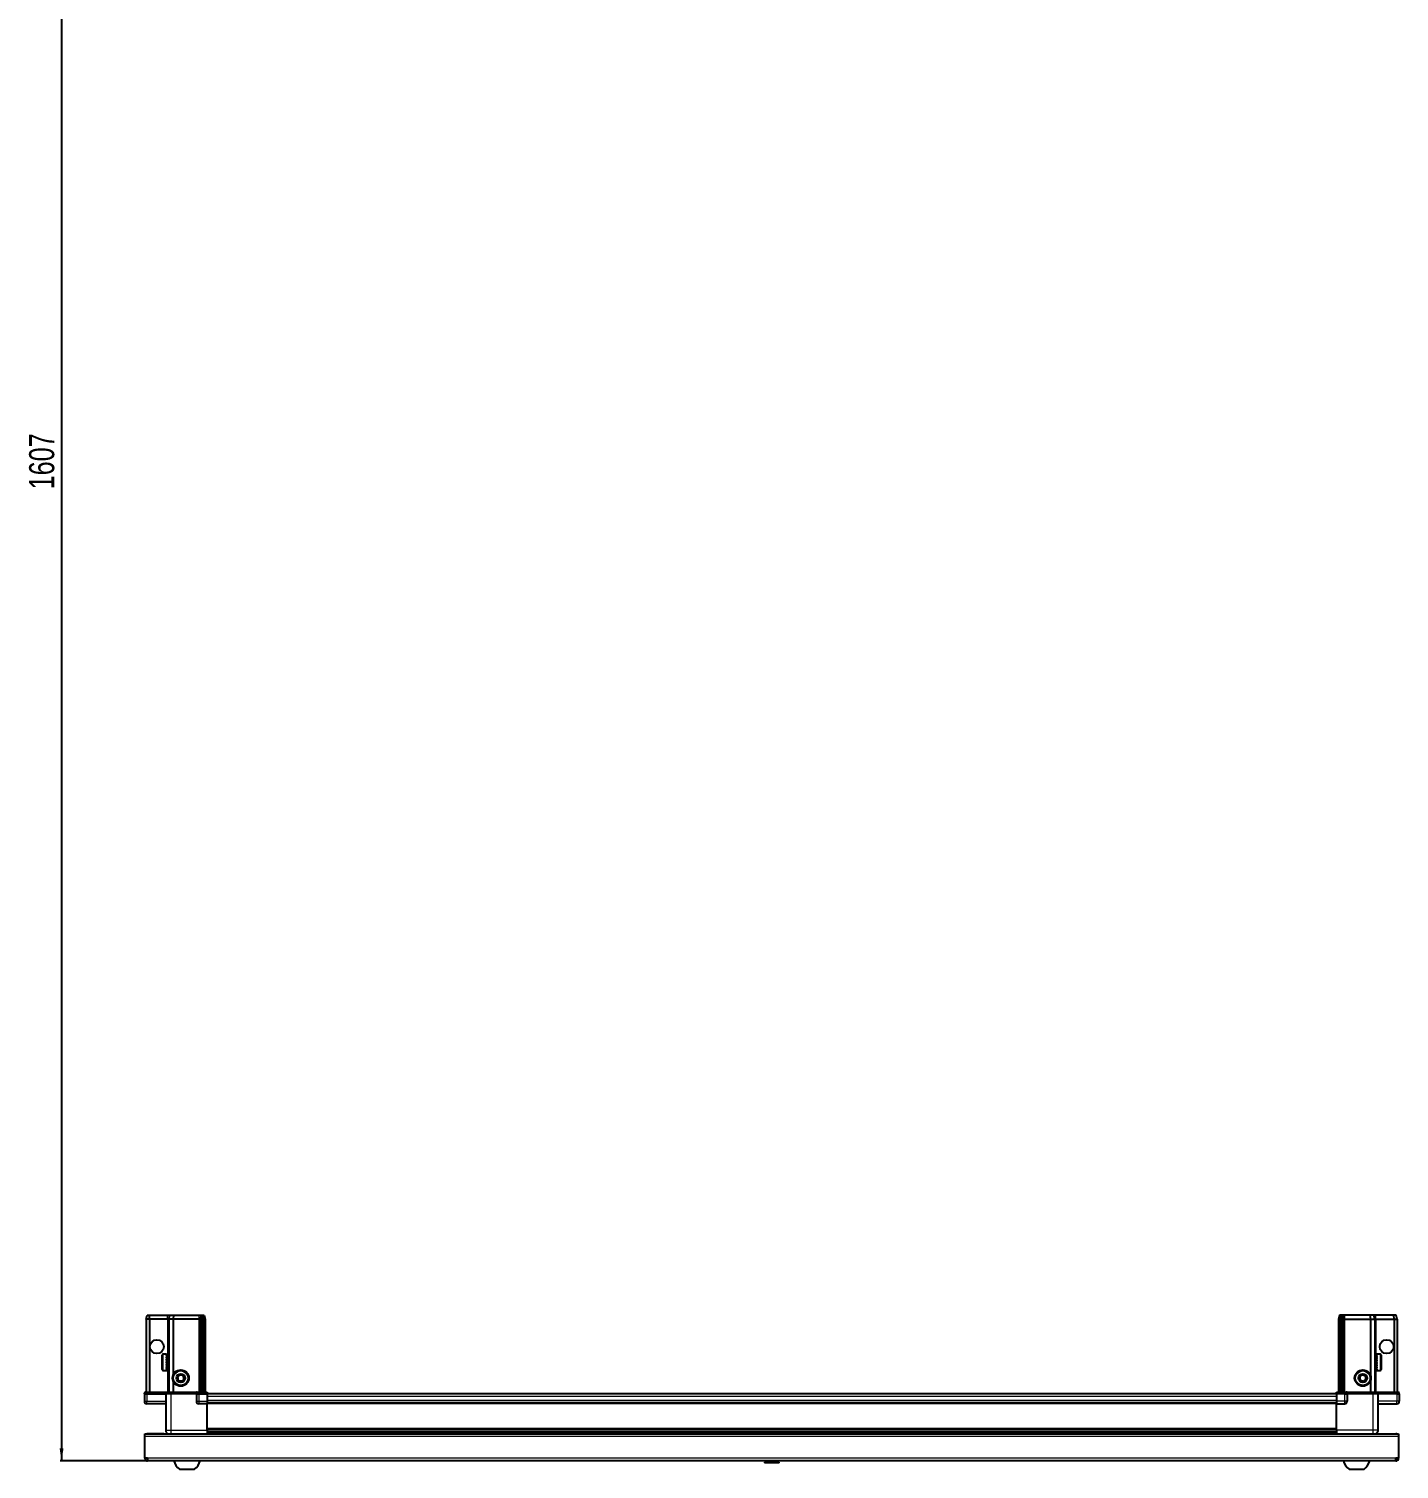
# Model space of a CAD drawing. Header units: millimetres. Extents: x 1415 to 5528, y -819 to 1524.
# Drawn here: x 1479 to 2571, y -819 to 328 of the extents above; entities that cross this region are included whole.
import ezdxf

# ---------------------------------------------------------------- set-up
doc = ezdxf.new("R2010")
doc.units = ezdxf.units.MM
doc.layers.add('FORMAT', color=7, linetype='Continuous')
doc.styles.add('SLDTEXTSTYLE0', font='TXT', dxfattribs={"width": 0.75})
doc.dimstyles.new('SLDDIMSTYLE0', dxfattribs={"dimtxt": 20, "dimasz": 10, "dimexe": 0, "dimexo": 0.0625, "dimgap": 5, "dimtad": 2, "dimdec": 1, "dimrnd": 1e-09, "dimzin": 12, "dimdsep": 46, "dimtxsty": 'SLDTEXTSTYLE0', "dimsah": 1, "dimcen": 0.09, "dimadec": 0, "dimazin": 3, "dimtfac": 1, "dimtofl": 0, "dimtmove": 0, "dimatfit": 3, "dimfxl": 0, "dimfrac": 2, "dimtolj": 1, "dimtzin": 12, "dimarcsym": 0})

# ---------------------------------------------------------------- blocks, each defined once
blk = doc.blocks.new('_D_8')
at = {"layer": 'FORMAT'}
for p, q in [((2065, 794.5), (1503.8, 794.5)), ((1504.8, 794.5), (1504.8, -812.5)), ((1573.4, -812.5), (1503.8, -812.5))]:
    blk.add_line(p, q, dxfattribs=at)
for points in [[(1504.8, 794.5), (1503.3, 784.5), (1506.4, 784.5)], [(1504.8, -812.5), (1506.4, -802.5), (1503.3, -802.5)]]:
    blk.add_solid(points, dxfattribs=at)
at = {"layer": 'FORMAT', "insert": (1479, -38.5), "char_height": 20, "attachment_point": 1, "rotation": 90, "style": 'SLDTEXTSTYLE0'}
blk.add_mtext('1607', dxfattribs=at)

msp = doc.modelspace()

# ---------------------------------------------------------------- linework, layer by layer
at = {"color": 7, "linetype": 'Continuous', "lineweight": 25}
for p, q in [((1572.32, -699.49), (1573.12, -696.49)), ((1572.32, -699.49), (1572.32, -757.79)), ((1574.82, -699.49), (1572.32, -699.49)), ((1573.12, -696.49), (1574.97, -696.49)), ((1574.82, -699.49), (1574.97, -696.49)), ((1574.82, -699.49), (1574.82, -757.79)), ((1589.32, -699.49), (1574.82, -699.49)), ((1574.97, -696.49), (1589.32, -696.49)), ((1589.32, -696.49), (1591.12, -696.49)), ((1590.32, -699.49), (1589.32, -699.49)), ((1590.32, -699.49), (1591.12, -696.49)), ((1593.82, -699.49), (1590.32, -699.49)), ((1590.32, -699.49), (1590.32, -757.79)), ((1591.12, -696.49), (1594.15, -696.49)), ((1594.15, -696.49), (1593.82, -699.49)), ((1593.82, -699.49), (1593.82, -743.99)), ((1614.32, -699.49), (1593.82, -699.49)), ((1594.15, -696.49), (1614.32, -696.49)), ((1614.32, -696.49), (1616.12, -696.49)), ((1615.32, -699.49), (1614.32, -699.49)), ((1616.12, -696.49), (1615.32, -699.49)), ((1615.32, -699.49), (1615.32, -757.79)), ((1616.32, -699.49), (1615.32, -699.49)), ((1616.12, -696.49), (1616.86, -696.49)), ((1616.86, -696.49), (1616.32, -699.49)), ((1616.32, -699.49), (1616.32, -757.79)), ((1617.82, -699.49), (1616.32, -699.49)), ((1616.86, -696.49), (1617.36, -696.49)), ((1617.36, -696.49), (1618.52, -696.49)), ((1617.36, -696.49), (1617.82, -699.49)), ((1617.82, -699.49), (1617.82, -757.79)), ((1619.32, -699.49), (1617.82, -699.49)), ((1618.52, -696.49), (1619.32, -699.49)), ((1619.32, -699.49), (1619.32, -757.79)), ((2523.12, -696.49), (2522.32, -699.49)), ((2522.32, -699.49), (2523.82, -699.49)), ((2522.32, -699.49), (2522.32, -757.79)), ((2524.28, -696.49), (2523.12, -696.49)), ((2524.28, -696.49), (2523.82, -699.49)), ((2523.82, -699.49), (2523.82, -757.79)), ((2523.82, -699.49), (2525.32, -699.49)), ((2524.78, -696.49), (2524.28, -696.49)), ((2524.78, -696.49), (2525.32, -699.49)), ((2525.52, -696.49), (2524.78, -696.49)), ((2525.32, -699.49), (2526.32, -699.49)), ((2525.32, -699.49), (2525.32, -757.79)), ((2525.52, -696.49), (2526.32, -699.49)), ((2527.32, -696.49), (2525.52, -696.49)), ((2526.32, -699.49), (2526.32, -757.79)), ((2526.32, -699.49), (2527.32, -699.49)), ((2547.49, -696.49), (2527.32, -696.49)), ((2527.32, -699.49), (2547.82, -699.49)), ((2547.49, -696.49), (2547.82, -699.49)), ((2550.52, -696.49), (2547.49, -696.49)), ((2547.82, -699.49), (2547.82, -743.99)), ((2547.82, -699.49), (2551.32, -699.49)), ((2551.32, -699.49), (2550.52, -696.49)), ((2552.32, -696.49), (2550.52, -696.49)), ((2551.32, -699.49), (2551.32, -757.79)), ((2551.32, -699.49), (2552.32, -699.49)), ((2566.67, -696.49), (2552.32, -696.49)), ((2552.32, -699.49), (2566.82, -699.49)), ((2566.82, -699.49), (2566.67, -696.49)), ((2568.52, -696.49), (2566.67, -696.49)), ((2566.82, -699.49), (2566.82, -757.79)), ((2566.82, -699.49), (2569.32, -699.49)), ((2569.32, -699.49), (2568.52, -696.49)), ((2569.32, -699.49), (2569.32, -757.79)), ((1585.12, -739.69), (1585.12, -728.29)), ((1588.32, -727.49), (1585.92, -727.49)), ((1588.32, -727.49), (1588.32, -727.49)), ((1588.32, -727.49), (1588.82, -727.49)), ((1588.32, -727.68), (1588.82, -727.68)), ((1588.32, -727.68), (1588.32, -727.9)), ((1588.32, -727.9), (1588.82, -727.9)), ((1588.32, -728.47), (1588.82, -728.47)), ((1588.32, -728.47), (1588.32, -728.9)), ((1588.32, -728.9), (1588.82, -728.9)), ((1588.32, -729.81), (1588.82, -729.81)), ((1588.32, -729.81), (1588.32, -730.4)), ((1588.32, -730.4), (1588.82, -730.4)), ((1588.32, -731.55), (1588.82, -731.55)), ((1588.32, -731.55), (1588.32, -732.25)), ((1588.32, -732.25), (1588.82, -732.25)), ((1588.32, -733.53), (1588.82, -733.53)), ((1588.32, -733.53), (1588.32, -734.27)), ((1588.32, -733.68), (1588.82, -733.68)), ((1588.32, -734.18), (1588.82, -734.18)), ((1588.32, -734.27), (1588.82, -734.27)), ((1588.82, -727.68), (1588.82, -727.49)), ((1588.82, -727.9), (1588.82, -727.68)), ((1588.82, -728.47), (1588.82, -727.9)), ((1588.82, -728.9), (1588.82, -728.47)), ((1588.82, -729.81), (1588.82, -728.9)), ((1588.92, -729.59), (1588.82, -729.59)), ((1588.82, -730.4), (1588.82, -729.81)), ((1588.82, -731.55), (1588.82, -730.4)), ((1588.82, -732.25), (1588.82, -731.55)), ((1588.82, -733.53), (1588.82, -732.25)), ((1588.82, -733.68), (1588.82, -733.53)), ((1588.82, -734.27), (1588.82, -734.18)), ((1588.82, -735.56), (1588.82, -734.27)), ((1588.92, -738.39), (1588.92, -729.59)), ((1590.32, -729.99), (1589.32, -729.99)), ((2552.32, -729.99), (2551.32, -729.99)), ((2552.82, -729.59), (2552.72, -729.59)), ((2552.72, -729.59), (2552.72, -738.39)), ((2555.72, -727.49), (2552.82, -727.49)), ((2553.32, -727.49), (2552.82, -727.49)), ((2552.82, -727.49), (2552.82, -727.53)), ((2552.82, -727.53), (2552.82, -727.82)), ((2553.32, -727.53), (2552.82, -727.53)), ((2553.32, -727.82), (2552.82, -727.82)), ((2552.82, -727.82), (2552.82, -728.09)), ((2553.32, -728.09), (2552.82, -728.09)), ((2552.82, -728.09), (2552.82, -728.76)), ((2553.32, -728.76), (2552.82, -728.76)), ((2552.82, -728.76), (2552.82, -729.23)), ((2552.82, -729.23), (2552.82, -730.21)), ((2553.32, -729.23), (2552.82, -729.23)), ((2553.32, -730.21), (2552.82, -730.21)), ((2552.82, -730.21), (2552.82, -730.83)), ((2552.82, -730.83), (2552.82, -732.03)), ((2553.32, -730.83), (2552.82, -730.83)), ((2553.32, -732.03), (2552.82, -732.03)), ((2552.82, -732.03), (2552.82, -732.66)), ((2553.32, -732.66), (2552.82, -732.66)), ((2552.82, -732.74), (2552.82, -734.04)), ((2553.32, -732.74), (2552.82, -732.74)), ((2553.32, -734.04), (2552.82, -734.04)), ((2553.32, -727.53), (2553.32, -727.49)), ((2553.32, -728.09), (2553.32, -727.82)), ((2553.32, -729.23), (2553.32, -728.76)), ((2553.32, -730.83), (2553.32, -730.21)), ((2553.32, -732.74), (2553.32, -732.03)), ((2553.32, -734.77), (2553.32, -734.04)), ((2556.52, -728.29), (2556.52, -739.69)), ((1585.92, -740.49), (1588.32, -740.49)), ((1588.32, -735.56), (1588.82, -735.56)), ((1588.32, -735.56), (1588.32, -736.26)), ((1588.32, -736.26), (1588.82, -736.26)), ((1588.32, -737.43), (1588.82, -737.43)), ((1588.32, -737.43), (1588.32, -738.03)), ((1588.32, -738.03), (1588.82, -738.03)), ((1588.32, -738.97), (1588.82, -738.97)), ((1588.32, -738.97), (1588.32, -739.41)), ((1588.32, -739.41), (1588.82, -739.41)), ((1588.32, -740.01), (1588.82, -740.01)), ((1588.32, -740.01), (1588.32, -740.25)), ((1588.32, -740.25), (1588.82, -740.25)), ((1588.32, -740.47), (1588.82, -740.47)), ((1588.32, -740.47), (1588.32, -740.49)), ((1588.32, -740.48), (1588.82, -740.48)), ((1588.82, -736.26), (1588.82, -735.56)), ((1588.82, -737.43), (1588.82, -736.26)), ((1588.82, -738.03), (1588.82, -737.43)), ((1588.82, -738.97), (1588.82, -738.03)), ((1588.82, -738.39), (1588.92, -738.39)), ((1588.82, -739.41), (1588.82, -738.97)), ((1588.82, -740.01), (1588.82, -739.41)), ((1588.82, -740.25), (1588.82, -740.01)), ((1588.82, -740.47), (1588.82, -740.25)), ((1588.82, -740.48), (1588.82, -740.47)), ((1589.32, -737.99), (1590.32, -737.99)), ((2551.32, -737.99), (2552.32, -737.99)), ((2552.72, -738.39), (2552.82, -738.39)), ((2553.32, -734.52), (2552.82, -734.52)), ((2552.82, -734.52), (2552.82, -734.77)), ((2552.82, -734.77), (2552.82, -736.04)), ((2553.32, -734.77), (2552.82, -734.77)), ((2553.32, -736.04), (2552.82, -736.04)), ((2552.82, -736.04), (2552.82, -736.73)), ((2552.82, -736.73), (2552.82, -737.85)), ((2553.32, -736.73), (2552.82, -736.73)), ((2553.32, -737.85), (2552.82, -737.85)), ((2552.82, -737.85), (2552.82, -738.42)), ((2552.82, -738.42), (2552.82, -739.27)), ((2553.32, -738.42), (2552.82, -738.42)), ((2553.32, -739.27), (2552.82, -739.27)), ((2552.82, -739.27), (2552.82, -739.67)), ((2552.82, -739.67), (2552.82, -740.18)), ((2553.32, -739.67), (2552.82, -739.67)), ((2553.32, -740.18), (2552.82, -740.18)), ((2552.82, -740.18), (2552.82, -740.37)), ((2552.82, -740.37), (2552.82, -740.49)), ((2553.32, -740.37), (2552.82, -740.37)), ((2552.82, -740.49), (2555.72, -740.49)), ((2553.32, -736.73), (2553.32, -736.04)), ((2553.32, -738.42), (2553.32, -737.85)), ((2553.32, -739.67), (2553.32, -739.27)), ((2553.32, -740.37), (2553.32, -740.18)), ((1593.82, -748.99), (1593.82, -757.79)), ((2547.82, -748.99), (2547.82, -757.79)), ((1571.32, -757.79), (1570.82, -758.65)), ((1570.82, -758.99), (1570.82, -758.65)), ((1570.82, -758.99), (1572.82, -758.99)), ((1570.82, -758.99), (1570.82, -764.99)), ((1572.82, -757.79), (1571.32, -757.79)), ((1572.82, -757.79), (1587.62, -757.79)), ((1587.62, -758.99), (1572.82, -758.99)), ((1572.82, -758.99), (1587.62, -758.99)), ((1587.82, -766.99), (1572.82, -766.99)), ((1587.62, -757.79), (1587.82, -757.79)), ((1587.82, -758.99), (1587.62, -758.99)), ((1587.82, -758.99), (1587.82, -757.79)), ((1587.82, -757.79), (1591.82, -757.79)), ((1591.82, -758.99), (1587.82, -758.99)), ((1587.82, -758.99), (1587.82, -787.99)), ((1591.82, -757.79), (1612.12, -757.79)), ((1612.12, -758.99), (1591.82, -758.99)), ((1612.12, -757.79), (1612.32, -757.79)), ((1612.32, -758.99), (1612.12, -758.99)), ((1612.32, -758.99), (1612.32, -757.79)), ((1613, -757.79), (1612.32, -757.79)), ((1612.32, -758.99), (1614.32, -758.99)), ((1612.32, -758.99), (1612.32, -764.99)), ((1613, -757.79), (1620.82, -757.79)), ((1620.82, -758.65), (1614.32, -758.65)), ((1620.82, -758.99), (1614.32, -758.99)), ((1614.32, -758.99), (1620.82, -758.99)), ((1620.82, -766.99), (1614.32, -766.99)), ((1620.82, -757.79), (1620.82, -758.65)), ((1620.82, -758.65), (1620.82, -758.65)), ((1620.82, -758.99), (1620.82, -758.65)), ((1620.82, -758.99), (1620.82, -758.99)), ((1620.82, -758.99), (1620.82, -764.99)), ((2520.82, -759.14), (1620.82, -759.14)), ((1620.82, -764.99), (1620.82, -766.99)), ((2520.82, -766.34), (1620.82, -766.34)), ((1620.82, -787.99), (1620.82, -766.99)), ((2520.82, -758.65), (2520.82, -757.79)), ((2520.82, -757.79), (2528.64, -757.79)), ((2527.32, -758.65), (2520.82, -758.65)), ((2520.82, -758.99), (2520.82, -758.65)), ((2527.32, -758.99), (2520.82, -758.99)), ((2520.82, -758.99), (2520.82, -764.99)), ((2520.82, -764.99), (2520.82, -766.99)), ((2520.82, -766.99), (2527.32, -766.99)), ((2520.82, -787.99), (2520.82, -766.99)), ((2527.32, -758.99), (2529.32, -758.99)), ((2529.32, -758.99), (2527.32, -758.99)), ((2529.32, -757.79), (2528.64, -757.79)), ((2529.32, -758.99), (2529.32, -757.79)), ((2529.32, -757.79), (2529.52, -757.79)), ((2529.52, -758.99), (2529.32, -758.99)), ((2529.32, -758.99), (2529.32, -764.99)), ((2529.52, -757.79), (2549.82, -757.79)), ((2549.82, -758.99), (2529.52, -758.99)), ((2549.82, -757.79), (2553.82, -757.79)), ((2553.82, -758.99), (2549.82, -758.99)), ((2553.82, -758.99), (2553.82, -757.79)), ((2553.82, -757.79), (2554.02, -757.79)), ((2554.02, -758.99), (2553.82, -758.99)), ((2553.82, -758.99), (2553.82, -787.99)), ((2553.82, -766.99), (2568.82, -766.99)), ((2554.02, -757.79), (2568.82, -757.79)), ((2568.82, -758.99), (2554.02, -758.99)), ((2570.32, -757.79), (2568.82, -757.79)), ((2568.82, -758.99), (2570.82, -758.99)), ((2570.82, -758.65), (2570.32, -757.79)), ((2570.82, -758.65), (2570.32, -757.79)), ((2570.82, -758.99), (2570.82, -758.65)), ((2570.82, -758.99), (2570.82, -758.65)), ((2570.82, -758.99), (2570.82, -758.99)), ((2570.82, -758.99), (2570.82, -764.99)), ((1571.32, -793.09), (1571.32, -790.99)), ((1571.32, -790.99), (2570.32, -790.99)), ((1586.32, -790.89), (1573.42, -790.89)), ((1586.32, -790.89), (1586.32, -790.99)), ((1620.82, -789.01), (2520.82, -789.01)), ((1620.82, -789.04), (2520.82, -789.04)), ((1644.7, -790.84), (1620.82, -790.84)), ((1639.32, -790.99), (1639.32, -790.84)), ((1639.36, -790.99), (1639.36, -790.84)), ((1639.63, -790.99), (1639.63, -790.84)), ((1639.89, -790.99), (1639.89, -790.84)), ((1640.54, -790.99), (1640.54, -790.84)), ((1641.01, -790.99), (1641.01, -790.84)), ((1641.97, -790.99), (1641.97, -790.84)), ((1642.59, -790.99), (1642.59, -790.84)), ((1643.78, -790.99), (1643.78, -790.84)), ((1644.44, -790.99), (1644.44, -790.84)), ((1644.49, -790.99), (1644.49, -790.84)), ((1645.79, -790.84), (1644.7, -790.84)), ((1645.79, -790.99), (1645.79, -790.84)), ((1645.79, -790.84), (1645.79, -790.84)), ((1646.52, -790.84), (1645.79, -790.84)), ((1645.8, -790.99), (1645.8, -790.84)), ((1646.3, -790.99), (1646.3, -790.84)), ((1646.52, -790.99), (1646.52, -790.84)), ((1646.94, -790.84), (1646.52, -790.84)), ((1646.52, -790.84), (1646.52, -790.84)), ((2494.7, -790.84), (1646.94, -790.84)), ((1647.8, -790.99), (1647.8, -790.84)), ((1648.49, -790.99), (1648.49, -790.84)), ((1649.61, -790.99), (1649.61, -790.84)), ((1650.19, -790.99), (1650.19, -790.84)), ((1651.06, -790.99), (1651.06, -790.84)), ((1651.46, -790.99), (1651.46, -790.84)), ((1651.99, -790.99), (1651.99, -790.84)), ((1652.18, -790.99), (1652.18, -790.84)), ((1652.32, -790.99), (1652.32, -790.84)), ((2489.32, -790.99), (2489.32, -790.84)), ((2489.49, -790.99), (2489.49, -790.84)), ((2489.7, -790.99), (2489.7, -790.84)), ((2490.26, -790.99), (2490.26, -790.84)), ((2490.68, -790.99), (2490.68, -790.84)), ((2491.58, -790.99), (2491.58, -790.84)), ((2492.16, -790.99), (2492.16, -790.84)), ((2493.31, -790.99), (2493.31, -790.84)), ((2494, -790.99), (2494, -790.84)), ((2495.28, -790.84), (2494.7, -790.84)), ((2495.28, -790.99), (2495.28, -790.84)), ((2495.29, -790.84), (2495.28, -790.84)), ((2496.02, -790.84), (2495.29, -790.84)), ((2495.46, -790.99), (2495.46, -790.84)), ((2495.96, -790.99), (2495.96, -790.84)), ((2496.02, -790.99), (2496.02, -790.84)), ((2496.94, -790.84), (2496.02, -790.84)), ((2496.02, -790.84), (2496.02, -790.84)), ((2520.82, -790.84), (2496.94, -790.84)), ((2497.31, -790.99), (2497.31, -790.84)), ((2498.02, -790.99), (2498.02, -790.84)), ((2499.19, -790.99), (2499.19, -790.84)), ((2499.8, -790.99), (2499.8, -790.84)), ((2500.75, -790.99), (2500.75, -790.84)), ((2501.19, -790.99), (2501.19, -790.84)), ((2501.82, -790.99), (2501.82, -790.84)), ((2502.06, -790.99), (2502.06, -790.84)), ((2502.3, -790.99), (2502.3, -790.84)), ((2502.32, -790.99), (2502.32, -790.84)), ((2555.32, -790.89), (2555.32, -790.99)), ((2555.32, -790.89), (2568.22, -790.89)), ((2570.32, -790.99), (2570.32, -793.09)), ((1571.32, -810.39), (1571.32, -793.09)), ((2570.32, -793.09), (2570.32, -810.39)), ((1573.42, -810.39), (1571.32, -810.39)), ((1573.42, -810.39), (1573.42, -812.49)), ((2568.22, -812.49), (1573.42, -812.49)), ((2066.02, -812.49), (2065.03, -813.47)), ((2065.03, -813.47), (2065.03, -813.99)), ((2076.6, -813.47), (2065.03, -813.47)), ((2076.6, -813.99), (2065.03, -813.99)), ((2076.6, -813.47), (2075.62, -812.49)), ((2076.6, -813.99), (2076.6, -813.47)), ((2570.32, -810.39), (2568.22, -810.39)), ((2568.22, -812.49), (2568.22, -810.39)), ((1598.82, -819.09), (1610.82, -819.09)), ((2530.82, -819.09), (2542.82, -819.09))]:
    msp.add_line(p, q, dxfattribs=at)
at = {"color": 8, "linetype": 'Continuous', "lineweight": 18}
for p, q in [((1589.32, -699.49), (1589.32, -696.49)), ((1589.32, -699.49), (1589.32, -729.99)), ((1614.32, -696.49), (1614.32, -699.49)), ((1614.32, -699.49), (1614.32, -757.79)), ((2527.32, -696.49), (2527.32, -699.49)), ((2527.32, -699.49), (2527.32, -757.79)), ((2552.32, -699.49), (2552.32, -696.49)), ((2552.32, -699.49), (2552.32, -729.99)), ((1585.92, -740.49), (1585.92, -727.49)), ((1589.32, -737.99), (1589.32, -729.99)), ((2552.32, -729.99), (2552.32, -737.99)), ((2555.72, -727.49), (2555.72, -740.49)), ((1589.32, -737.99), (1589.32, -757.79)), ((2552.32, -737.99), (2552.32, -757.79)), ((1570.82, -764.99), (1572.82, -764.99)), ((1572.82, -758.99), (1572.82, -757.79)), ((1572.82, -758.99), (1572.82, -764.99)), ((1572.82, -764.99), (1587.82, -764.99)), ((1572.82, -766.99), (1572.82, -764.99)), ((1587.62, -758.99), (1587.62, -757.79)), ((1591.82, -758.99), (1591.82, -757.79)), ((1591.82, -758.99), (1591.82, -787.99)), ((1612.12, -758.99), (1612.12, -757.79)), ((1612.32, -764.99), (1614.32, -764.99)), ((1614.32, -758.99), (1614.32, -758.65)), ((1614.32, -758.99), (1614.32, -764.99)), ((1614.32, -764.99), (1620.82, -764.99)), ((1614.32, -764.99), (1614.32, -766.99)), ((1620.82, -758.99), (1620.82, -758.65)), ((2520.82, -761.14), (1620.82, -761.14)), ((2520.82, -764.34), (1620.82, -764.34)), ((2520.82, -766.99), (1620.82, -766.99)), ((2527.32, -764.99), (2520.82, -764.99)), ((2527.32, -758.99), (2527.32, -758.65)), ((2527.32, -758.99), (2527.32, -764.99)), ((2529.32, -764.99), (2527.32, -764.99)), ((2527.32, -764.99), (2527.32, -766.99)), ((2529.52, -757.79), (2529.52, -758.99)), ((2549.82, -758.99), (2549.82, -757.79)), ((2549.82, -758.99), (2549.82, -787.99)), ((2568.82, -764.99), (2553.82, -764.99)), ((2554.02, -757.79), (2554.02, -758.99)), ((2568.82, -758.99), (2568.82, -757.79)), ((2568.82, -758.99), (2568.82, -764.99)), ((2570.82, -764.99), (2568.82, -764.99)), ((2568.82, -766.99), (2568.82, -764.99)), ((1573.42, -790.99), (1573.42, -790.89)), ((1591.82, -787.99), (1620.82, -787.99)), ((1620.82, -786.39), (2520.82, -786.39)), ((2520.82, -787.8), (1620.82, -787.8)), ((1620.82, -790.25), (2520.82, -790.25)), ((2549.82, -787.99), (2520.82, -787.99)), ((2568.22, -790.99), (2568.22, -790.89)), ((2570.32, -793.09), (1571.32, -793.09)), ((2568.22, -810.39), (1573.42, -810.39))]:
    msp.add_line(p, q, dxfattribs=at)
at = {"color": 7, "linetype": 'Continuous', "lineweight": 25, "flags": 128}
for points in [[(1573.42, -790.89), (1573.01, -790.93), (1572.78, -790.99)], [(2568.86, -790.99), (2568.63, -790.93), (2568.22, -790.89)]]:
    msp.add_lwpolyline(points, dxfattribs=at)
at = {"color": 7, "linetype": 'Continuous', "lineweight": 25}
for centre, radius in [((1580.82, -721.49), 5.5), ((2560.82, -721.49), 5.5), ((1599.82, -746.49), 6.5), ((1599.82, -746.49), 3.46), ((2541.82, -746.49), 6.5), ((2541.82, -746.49), 3.46)]:
    msp.add_circle(centre, radius, dxfattribs=at)
at = {"color": 8, "linetype": 'Continuous', "lineweight": 18}
for centre in [(1599.82, -746.49), (2541.82, -746.49)]:
    msp.add_circle(centre, 5.7, dxfattribs=at)
at = {"color": 7, "linetype": 'Continuous', "lineweight": 25}
for centre, radius, start, end in [((1585.92, -728.29), 0.8, 90, 180), ((1589.32, -729.59), 0.4, 180, 270), ((2552.32, -729.59), 0.4, 270, 360), ((2555.72, -728.29), 0.8, 0, 90), ((1585.92, -739.69), 0.8, 180, 270), ((1589.32, -738.39), 0.4, 90, 180), ((1599.82, -746.49), 2.5, 147.37605, 207.37605), ((1599.82, -746.49), 2.5, 87.37605, 147.37605), ((1599.82, -746.49), 2.5, 27.37605, 87.37605), ((1599.82, -746.49), 2.5, 327.37605, 27.37605), ((2541.82, -746.49), 2.5, 134.67671, 194.67671), ((2541.82, -746.49), 2.5, 74.67671, 134.67671), ((2541.82, -746.49), 2.5, 14.67671, 74.67671), ((2541.82, -746.49), 2.5, 314.67671, 14.67671), ((2552.32, -738.39), 0.4, 0, 90), ((2555.72, -739.69), 0.8, 270, 360), ((1599.82, -746.49), 2.5, 207.37605, 267.37605), ((1599.82, -746.49), 2.5, 267.37605, 327.37605), ((2541.82, -746.49), 2.5, 194.67671, 254.67671), ((2541.82, -746.49), 2.5, 254.67671, 314.67671), ((1572.82, -764.99), 2, 180, 270), ((1614.32, -764.99), 2, 180, 270), ((2527.32, -764.99), 2, 270, 0), ((2568.82, -764.99), 2, 270, 0), ((1573.42, -810.39), 2.1, 180, 270), ((1573.42, -810.39), 0.6, 180, 270), ((1605.84, -809.46), 11.91, 194.70035, 233.8734), ((1603.8, -809.46), 11.91, 306.1266, 345.29965), ((2537.84, -809.46), 11.91, 194.70035, 233.8734), ((2535.8, -809.46), 11.91, 306.1266, 345.29965), ((2568.22, -810.39), 0.6, 270, 0), ((2568.22, -810.39), 2.1, 270, 0)]:
    msp.add_arc(centre, radius, start, end, dxfattribs=at)
for centre, start_param, end_param in [((1614.32, -755.19), 2.4188584, 3.1415927), ((2527.32, -755.19), 3.1415927, 3.8643269)]:
    msp.add_ellipse(centre, major_axis=(0, 3.46), ratio=0.5773503, start_param=start_param, end_param=end_param, dxfattribs=at)
for points, knots in [([(1596.94, -746.35), (1597.21, -745.92), (1597.73, -745.11), (1598.25, -744.3), (1598.49, -743.92)], [0, 0, 0, 0, 0.53468586, 1, 1, 1, 1]), ([(1598.49, -743.92), (1599.01, -743.95), (1599.97, -743.99), (1600.93, -744.03), (1601.38, -744.06)], [0, 0, 0, 0, 0.5346859, 1, 1, 1, 1]), ([(1601.38, -744.06), (1601.53, -744.36), (1601.91, -745.09), (1602.37, -745.98), (1602.65, -746.51), (1602.7, -746.62)], [0, 0, 0, 0, 0.3629006, 0.8668753, 1, 1, 1, 1]), ([(2539.04, -745.72), (2539.4, -745.36), (2540.09, -744.68), (2540.77, -744.01), (2541.09, -743.69)], [0, 0, 0, 0, 0.5346859, 1, 1, 1, 1]), ([(2539.77, -748.52), (2539.68, -748.18), (2539.47, -747.39), (2539.22, -746.42), (2539.07, -745.84), (2539.04, -745.72)], [0, 0, 0, 0, 0.3629006, 0.8668753, 1, 1, 1, 1]), ([(2541.09, -743.69), (2541.59, -743.83), (2542.52, -744.09), (2543.44, -744.34), (2543.87, -744.46)], [0, 0, 0, 0, 0.5346859, 1, 1, 1, 1]), ([(2543.87, -744.46), (2543.9, -744.58), (2544.06, -745.16), (2544.31, -746.12), (2544.52, -746.92), (2544.6, -747.25)], [0, 0, 0, 0, 0.1331247, 0.6370994, 1, 1, 1, 1]), ([(1598.26, -748.92), (1598.21, -748.81), (1597.93, -748.28), (1597.47, -747.39), (1597.09, -746.66), (1596.94, -746.35)], [0, 0, 0, 0, 0.1331247, 0.6370994, 1, 1, 1, 1]), ([(1601.15, -749.05), (1600.63, -749.03), (1599.67, -748.98), (1598.71, -748.94), (1598.26, -748.92)], [0, 0, 0, 0, 0.5346859, 1, 1, 1, 1]), ([(1602.7, -746.62), (1602.43, -747.05), (1601.91, -747.87), (1601.39, -748.67), (1601.15, -749.05)], [0, 0, 0, 0, 0.5346859, 1, 1, 1, 1]), ([(2542.55, -749.28), (2542.05, -749.14), (2541.12, -748.89), (2540.2, -748.63), (2539.77, -748.52)], [0, 0, 0, 0, 0.5346859, 1, 1, 1, 1]), ([(2544.6, -747.25), (2544.24, -747.61), (2543.55, -748.29), (2542.87, -748.97), (2542.55, -749.28)], [0, 0, 0, 0, 0.5346859, 1, 1, 1, 1]), ([(1587.82, -787.99), (1587.87, -788.43), (1587.94, -789.1), (1588.37, -789.92), (1588.83, -790.47), (1589.23, -790.83), (1589.5, -790.96), (1589.54, -790.99)], [0, 0, 0, 0, 0.3630185, 0.5584377, 0.7580039, 0.9575702, 1, 1, 1, 1]), ([(1620.82, -787.99), (1620.82, -788.38), (1620.82, -789.17), (1620.82, -790.19), (1620.82, -790.82), (1620.82, -790.98), (1620.82, -790.99)], [0, 0, 0, 0, 0.3255201, 0.6510403, 0.9765604, 1, 1, 1, 1]), ([(2520.82, -787.99), (2520.82, -788.38), (2520.82, -789.17), (2520.82, -790.19), (2520.82, -790.82), (2520.82, -790.98), (2520.82, -790.99)], [0, 0, 0, 0, 0.3255201, 0.6510403, 0.9765604, 1, 1, 1, 1]), ([(2553.82, -787.99), (2553.77, -788.43), (2553.7, -789.1), (2553.27, -789.92), (2552.81, -790.47), (2552.41, -790.83), (2552.14, -790.96), (2552.1, -790.99)], [0, 0, 0, 0, 0.3630185, 0.5584377, 0.7580039, 0.9575702, 1, 1, 1, 1])]:
    msp.add_open_spline(points, degree=3, knots=knots, dxfattribs=at)
at = {"color": 8, "linetype": 'Continuous', "lineweight": 18}
for points in [[(1587.82, -787.99), (1587.88, -787.99), (1588, -787.99), (1588.93, -787.99), (1590.25, -787.99), (1591.3, -787.99), (1591.82, -787.99)], [(2553.82, -787.99), (2553.76, -787.99), (2553.64, -787.99), (2552.71, -787.99), (2551.39, -787.99), (2550.34, -787.99), (2549.82, -787.99)]]:
    msp.add_open_spline(points, degree=3, dxfattribs=at)
for points, knots in [([(1591.82, -787.99), (1591.82, -788.43), (1591.82, -789.1), (1591.82, -789.92), (1591.82, -790.47), (1591.82, -790.83), (1591.82, -790.96), (1591.82, -790.99)], [0, 0, 0, 0, 0.36301846, 0.55843766, 0.75800394, 0.95757021, 1, 1, 1, 1]), ([(2549.82, -787.99), (2549.82, -788.43), (2549.82, -789.1), (2549.82, -789.92), (2549.82, -790.47), (2549.82, -790.83), (2549.82, -790.96), (2549.82, -790.99)], [0, 0, 0, 0, 0.3630185, 0.5584377, 0.7580039, 0.9575702, 1, 1, 1, 1])]:
    msp.add_open_spline(points, degree=3, knots=knots, dxfattribs=at)

# ---------------------------------------------------------------- dimensions: what is measured, and where the dimension line sits
at = {"layer": 'FORMAT'}
dim = msp.add_linear_dim(base=(1504.82, -812.49), p1=(2065.03, 794.51), p2=(1573.42, -812.49), angle=90, dimstyle='SLDDIMSTYLE0', dxfattribs=at)
dim.commit()
dim.dimension.update_dxf_attribs({"geometry": '_D_8', "text_midpoint": (1504.82, -8.99), "dimtype": 160})

doc.saveas('drawing.dxf')
